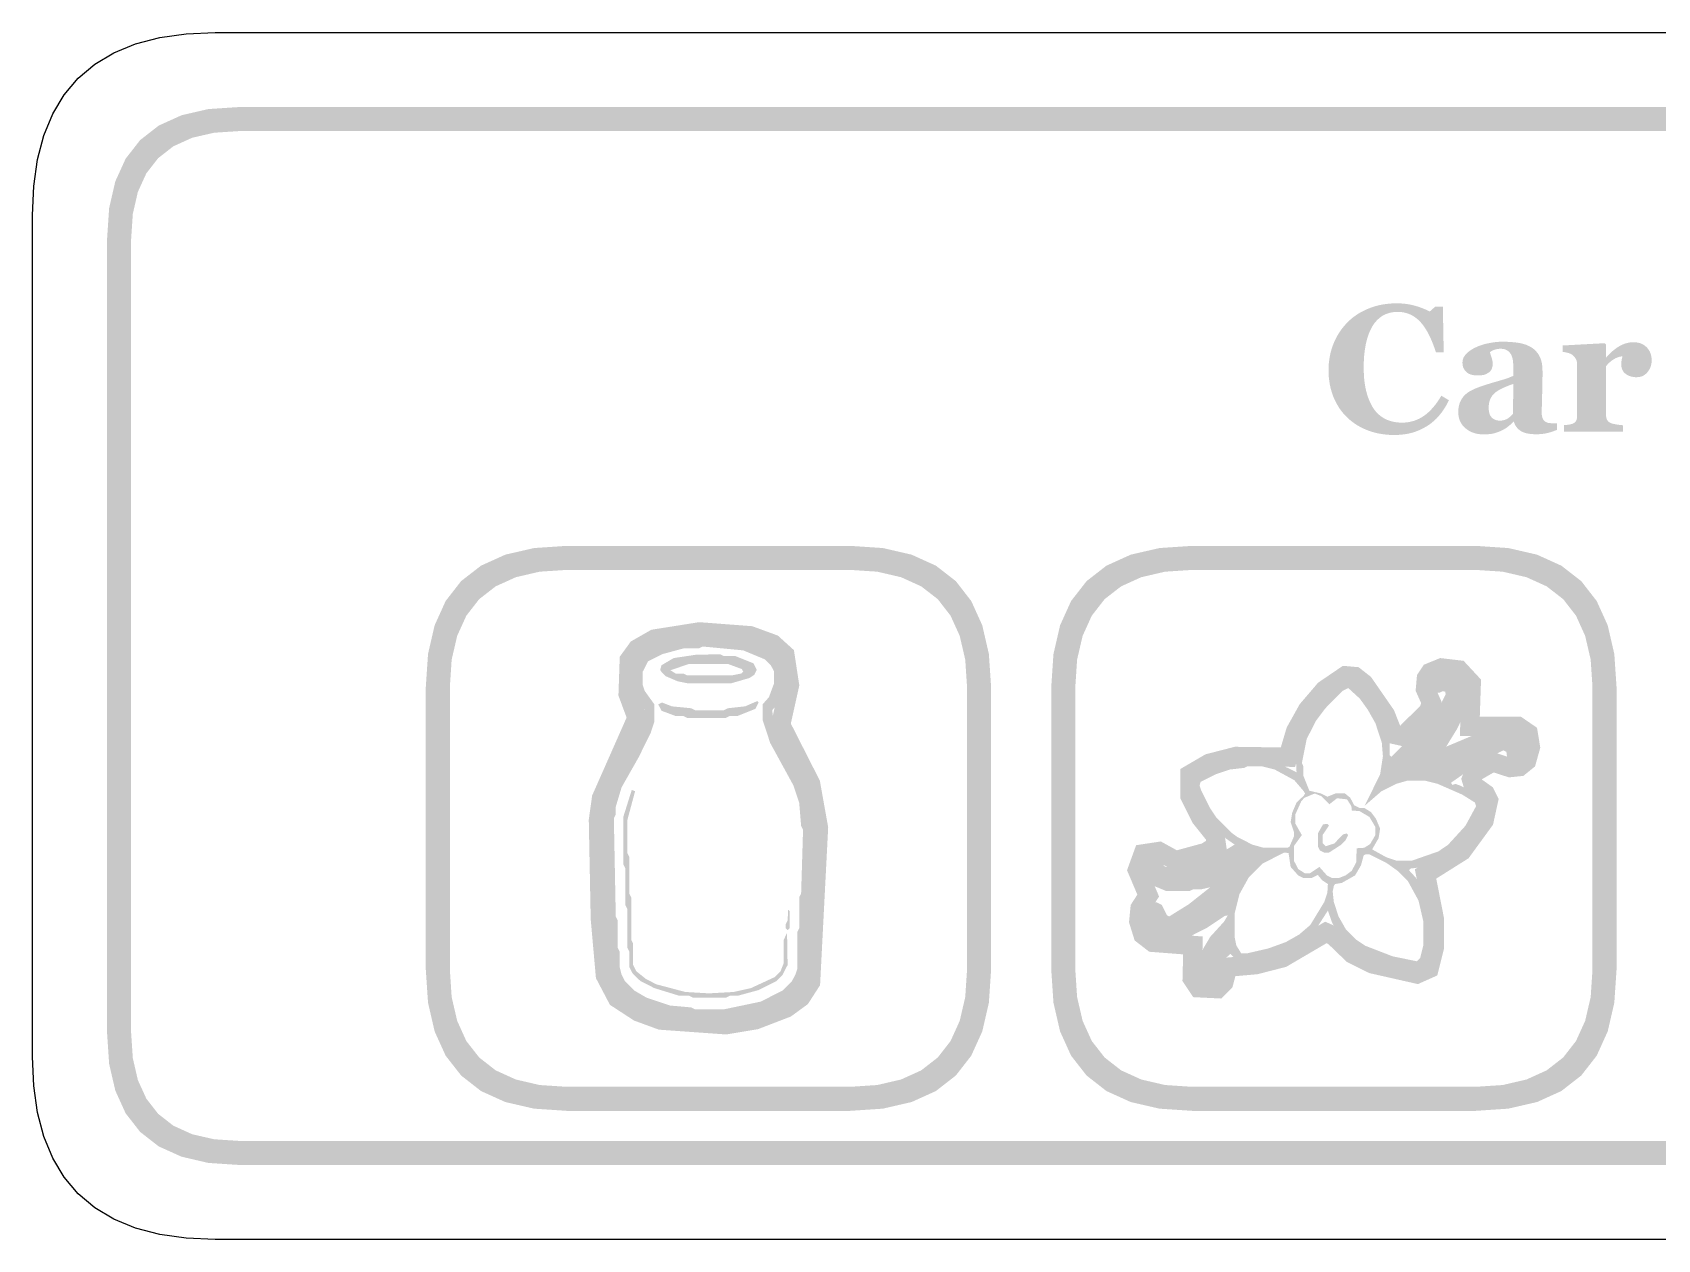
# Model space of a CAD drawing. Header units: millimetres. Extents: x 4 to 272, y 4 to 144.
# Drawn here: x 139.96 to 166.98, y 99.96 to 120.04 of the extents above; entities that cross this region are included whole.
import ezdxf

# ---------------------------------------------------------------- set-up
doc = ezdxf.new("R2010")
doc.units = ezdxf.units.MM
doc.layers.add('CUT', color=1, linetype='Continuous')
doc.layers.add('RASTER', color=7, linetype='Continuous')

msp = doc.modelspace()

# ---------------------------------------------------------------- hatches: boundary and pattern name
at = {"layer": 'RASTER'}
h = msp.add_hatch(color=7, dxfattribs=at)
h.paths.add_polyline_path([(141.2, 116.6), (141.234, 117.116), (141.337, 117.563), (141.509, 117.941), (141.75, 118.25), (142.059, 118.491), (142.438, 118.663), (142.884, 118.766), (143.4, 118.8), (200.6, 118.8), (201.116, 118.766), (201.563, 118.663), (201.941, 118.491), (202.25, 118.25), (202.491, 117.941), (202.663, 117.563), (202.766, 117.116), (202.8, 116.6), (202.8, 103.4), (202.766, 102.884), (202.663, 102.438), (202.491, 102.059), (202.25, 101.75), (201.941, 101.509), (201.563, 101.338), (201.116, 101.234), (200.6, 101.2), (143.4, 101.2), (142.884, 101.234), (142.438, 101.338), (142.059, 101.509), (141.75, 101.75), (141.509, 102.059), (141.337, 102.438), (141.234, 102.884), (141.2, 103.4)])
h.paths.add_polyline_path([(141.6, 116.6), (141.6, 103.4), (141.628, 102.978), (141.712, 102.613), (141.853, 102.303), (142.05, 102.05), (142.303, 101.853), (142.613, 101.712), (142.978, 101.628), (143.4, 101.6), (200.6, 101.6), (201.022, 101.628), (201.388, 101.713), (201.697, 101.853), (201.95, 102.05), (202.147, 102.303), (202.288, 102.613), (202.372, 102.978), (202.4, 103.4), (202.4, 116.6), (202.372, 117.022), (202.288, 117.388), (202.147, 117.697), (201.95, 117.95), (201.697, 118.147), (201.388, 118.288), (201.022, 118.372), (200.6, 118.4), (143.4, 118.4), (142.978, 118.372), (142.613, 118.288), (142.303, 118.147), (142.05, 117.95), (141.853, 117.697), (141.712, 117.388), (141.628, 117.022), (141.6, 116.6)], flags=0)
for points in [[(162.598, 113.344), (162.541, 113.345), (162.485, 113.349), (162.431, 113.355), (162.377, 113.363), (162.324, 113.373), (162.272, 113.386), (162.22, 113.401), (162.17, 113.418), (162.121, 113.438), (162.074, 113.459), (162.028, 113.483), (161.984, 113.509), (161.941, 113.537), (161.9, 113.567), (161.861, 113.599), (161.823, 113.633), (161.788, 113.668), (161.754, 113.706), (161.723, 113.745), (161.693, 113.787), (161.666, 113.83), (161.64, 113.876), (161.616, 113.924), (161.594, 113.973), (161.575, 114.025), (161.558, 114.077), (161.544, 114.131), (161.532, 114.186), (161.523, 114.243), (161.516, 114.3), (161.512, 114.359), (161.511, 114.42), (161.512, 114.479), (161.516, 114.538), (161.523, 114.596), (161.532, 114.652), (161.544, 114.708), (161.558, 114.762), (161.575, 114.815), (161.595, 114.867), (161.617, 114.918), (161.642, 114.967), (161.668, 115.014), (161.696, 115.059), (161.727, 115.103), (161.76, 115.145), (161.795, 115.185), (161.832, 115.224), (161.87, 115.26), (161.91, 115.294), (161.952, 115.325), (161.996, 115.355), (162.042, 115.383), (162.09, 115.408), (162.139, 115.432), (162.191, 115.453), (162.243, 115.472), (162.297, 115.489), (162.352, 115.503), (162.407, 115.514), (162.464, 115.523), (162.521, 115.529), (162.58, 115.533), (162.639, 115.534), (162.682, 115.534), (162.723, 115.532), (162.764, 115.528), (162.804, 115.524), (162.843, 115.518), (162.881, 115.511), (162.918, 115.502), (162.954, 115.493), (162.989, 115.482), (163.022, 115.471), (163.054, 115.46), (163.085, 115.448), (163.114, 115.436), (163.142, 115.424), (163.169, 115.411), (163.194, 115.398), (163.285, 115.479), (163.412, 115.479), (163.426, 114.72), (163.297, 114.72), (163.268, 114.804), (163.239, 114.882), (163.208, 114.954), (163.176, 115.021), (163.142, 115.082), (163.107, 115.137), (163.071, 115.186), (163.033, 115.23), (162.993, 115.268), (162.952, 115.301), (162.908, 115.329), (162.862, 115.352), (162.814, 115.369), (162.764, 115.382), (162.712, 115.39), (162.658, 115.392), (162.591, 115.388), (162.529, 115.377), (162.47, 115.358), (162.416, 115.332), (162.365, 115.297), (162.319, 115.256), (162.277, 115.207), (162.239, 115.15), (162.205, 115.086), (162.176, 115.016), (162.152, 114.94), (162.131, 114.858), (162.116, 114.77), (162.104, 114.676), (162.098, 114.576), (162.095, 114.469), (162.096, 114.409), (162.099, 114.35), (162.102, 114.294), (162.108, 114.24), (162.115, 114.188), (162.123, 114.139), (162.133, 114.092), (162.145, 114.047), (162.157, 114.004), (162.171, 113.963), (162.186, 113.925), (162.201, 113.889), (162.218, 113.855), (162.235, 113.822), (162.253, 113.793), (162.273, 113.765), (162.294, 113.738), (162.317, 113.713), (162.341, 113.69), (162.365, 113.668), (162.391, 113.649), (162.417, 113.631), (162.445, 113.615), (162.473, 113.601), (162.503, 113.589), (162.533, 113.579), (162.564, 113.57), (162.595, 113.562), (162.628, 113.557), (162.661, 113.553), (162.695, 113.55), (162.73, 113.549), (162.78, 113.551), (162.829, 113.556), (162.877, 113.565), (162.924, 113.577), (162.969, 113.593), (163.012, 113.612), (163.054, 113.635), (163.095, 113.661), (163.135, 113.69), (163.174, 113.724), (163.211, 113.76), (163.248, 113.801), (163.285, 113.845), (163.32, 113.892), (163.354, 113.943), (163.387, 113.998), (163.513, 113.921), (163.497, 113.89), (163.481, 113.859), (163.464, 113.829), (163.446, 113.799), (163.428, 113.771), (163.409, 113.743), (163.39, 113.717), (163.37, 113.691), (163.349, 113.666), (163.328, 113.642), (163.306, 113.618), (163.283, 113.596), (163.259, 113.575), (163.235, 113.554), (163.21, 113.534), (163.184, 113.516), (163.155, 113.496), (163.124, 113.478), (163.094, 113.46), (163.062, 113.444), (163.03, 113.429), (162.997, 113.415), (162.963, 113.402), (162.928, 113.39), (162.892, 113.379), (162.855, 113.37), (162.816, 113.362), (162.776, 113.356), (162.734, 113.351), (162.69, 113.347), (162.645, 113.345), (162.598, 113.344)], [(166.884, 114.585), (166.883, 114.558), (166.88, 114.531), (166.874, 114.505), (166.867, 114.481), (166.857, 114.456), (166.845, 114.433), (166.831, 114.411), (166.815, 114.39), (166.797, 114.37), (166.778, 114.353), (166.757, 114.338), (166.735, 114.326), (166.712, 114.317), (166.687, 114.311), (166.661, 114.307), (166.634, 114.305), (166.607, 114.306), (166.582, 114.309), (166.558, 114.313), (166.535, 114.319), (166.513, 114.326), (166.492, 114.336), (166.472, 114.347), (166.453, 114.359), (166.435, 114.374), (166.42, 114.39), (166.408, 114.407), (166.397, 114.426), (166.389, 114.447), (166.383, 114.47), (166.38, 114.494), (166.379, 114.519), (166.379, 114.532), (166.379, 114.543), (166.38, 114.554), (166.38, 114.565), (166.382, 114.574), (166.383, 114.583), (166.384, 114.591), (166.386, 114.599), (166.388, 114.606), (166.39, 114.613), (166.391, 114.62), (166.393, 114.627), (166.395, 114.633), (166.396, 114.64), (166.398, 114.646), (166.399, 114.652), (166.382, 114.651), (166.365, 114.648), (166.348, 114.644), (166.33, 114.639), (166.312, 114.633), (166.294, 114.625), (166.276, 114.616), (166.257, 114.606), (166.239, 114.594), (166.221, 114.582), (166.204, 114.568), (166.187, 114.554), (166.171, 114.539), (166.155, 114.523), (166.14, 114.506), (166.125, 114.488), (166.125, 113.684), (166.125, 113.672), (166.126, 113.66), (166.128, 113.648), (166.129, 113.637), (166.132, 113.627), (166.134, 113.617), (166.138, 113.608), (166.141, 113.599), (166.146, 113.591), (166.151, 113.583), (166.157, 113.576), (166.163, 113.569), (166.17, 113.563), (166.178, 113.557), (166.186, 113.551), (166.196, 113.546), (166.204, 113.543), (166.214, 113.539), (166.225, 113.535), (166.238, 113.532), (166.252, 113.528), (166.267, 113.525), (166.283, 113.522), (166.3, 113.519), (166.318, 113.517), (166.334, 113.514), (166.349, 113.512), (166.363, 113.511), (166.375, 113.509), (166.386, 113.508), (166.396, 113.507), (166.405, 113.507), (166.405, 113.4), (165.425, 113.4), (165.425, 113.507), (165.434, 113.508), (165.443, 113.509), (165.453, 113.509), (165.462, 113.51), (165.471, 113.511), (165.48, 113.513), (165.49, 113.514), (165.499, 113.515), (165.508, 113.516), (165.517, 113.518), (165.525, 113.519), (165.534, 113.521), (165.541, 113.523), (165.549, 113.525), (165.556, 113.527), (165.563, 113.529), (165.574, 113.533), (165.584, 113.538), (165.594, 113.543), (165.602, 113.549), (165.61, 113.556), (165.617, 113.563), (165.622, 113.571), (165.627, 113.579), (165.631, 113.587), (165.635, 113.597), (165.638, 113.607), (165.64, 113.618), (165.642, 113.629), (165.644, 113.641), (165.645, 113.653), (165.645, 113.667), (165.645, 114.519), (165.644, 114.532), (165.643, 114.545), (165.641, 114.557), (165.639, 114.569), (165.635, 114.581), (165.631, 114.592), (165.626, 114.603), (165.62, 114.614), (165.613, 114.624), (165.607, 114.633), (165.6, 114.643), (165.592, 114.651), (165.585, 114.659), (165.577, 114.667), (165.568, 114.674), (165.56, 114.68), (165.553, 114.685), (165.546, 114.689), (165.538, 114.693), (165.53, 114.696), (165.521, 114.7), (165.512, 114.703), (165.503, 114.707), (165.493, 114.71), (165.483, 114.712), (165.473, 114.715), (165.462, 114.717), (165.451, 114.719), (165.44, 114.721), (165.428, 114.723), (165.417, 114.724), (165.405, 114.726), (165.405, 114.833), (166.103, 114.871), (166.125, 114.849), (166.125, 114.636), (166.131, 114.636), (166.157, 114.665), (166.182, 114.692), (166.209, 114.717), (166.235, 114.741), (166.262, 114.763), (166.29, 114.784), (166.318, 114.803), (166.346, 114.82), (166.374, 114.836), (166.403, 114.849), (166.432, 114.861), (166.462, 114.87), (166.491, 114.877), (166.521, 114.883), (166.552, 114.886), (166.582, 114.887), (166.615, 114.886), (166.647, 114.882), (166.677, 114.875), (166.705, 114.866), (166.732, 114.854), (166.757, 114.839), (166.78, 114.822), (166.801, 114.803), (166.821, 114.781), (166.837, 114.757), (166.852, 114.733), (166.863, 114.706), (166.872, 114.678), (166.879, 114.649), (166.883, 114.618), (166.884, 114.585)]]:
    msp.add_hatch(color=7, dxfattribs=at).paths.add_polyline_path(points)
h = msp.add_hatch(color=7, dxfattribs=at)
h.paths.add_polyline_path([(165.312, 113.431), (165.296, 113.424), (165.279, 113.417), (165.261, 113.411), (165.242, 113.404), (165.223, 113.398), (165.202, 113.391), (165.182, 113.385), (165.16, 113.379), (165.138, 113.374), (165.115, 113.369), (165.093, 113.365), (165.069, 113.362), (165.046, 113.359), (165.022, 113.358), (164.998, 113.356), (164.974, 113.356), (164.93, 113.357), (164.89, 113.359), (164.852, 113.364), (164.818, 113.369), (164.786, 113.377), (164.757, 113.386), (164.731, 113.397), (164.709, 113.41), (164.688, 113.424), (164.67, 113.439), (164.653, 113.456), (164.637, 113.475), (164.624, 113.494), (164.612, 113.516), (164.602, 113.538), (164.593, 113.563), (164.584, 113.563), (164.572, 113.55), (164.56, 113.539), (164.547, 113.527), (164.535, 113.516), (164.523, 113.506), (164.512, 113.496), (164.5, 113.487), (164.488, 113.478), (164.477, 113.469), (164.465, 113.461), (164.453, 113.453), (164.44, 113.445), (164.428, 113.438), (164.415, 113.431), (164.402, 113.424), (164.389, 113.418), (164.372, 113.41), (164.355, 113.403), (164.338, 113.396), (164.322, 113.39), (164.305, 113.384), (164.289, 113.379), (164.273, 113.374), (164.257, 113.37), (164.24, 113.366), (164.222, 113.363), (164.202, 113.361), (164.18, 113.358), (164.157, 113.357), (164.133, 113.356), (164.107, 113.355), (164.079, 113.355), (164.037, 113.356), (163.997, 113.361), (163.958, 113.369), (163.921, 113.38), (163.886, 113.394), (163.852, 113.411), (163.82, 113.431), (163.789, 113.455), (163.761, 113.481), (163.736, 113.509), (163.716, 113.539), (163.699, 113.572), (163.686, 113.606), (163.676, 113.642), (163.671, 113.68), (163.669, 113.721), (163.669, 113.744), (163.67, 113.767), (163.672, 113.788), (163.675, 113.809), (163.679, 113.829), (163.684, 113.848), (163.689, 113.866), (163.695, 113.883), (163.702, 113.899), (163.71, 113.915), (163.718, 113.93), (163.727, 113.945), (163.737, 113.96), (163.747, 113.974), (163.758, 113.988), (163.77, 114.001), (163.781, 114.012), (163.793, 114.023), (163.805, 114.033), (163.817, 114.043), (163.83, 114.053), (163.844, 114.062), (163.857, 114.07), (163.872, 114.078), (163.886, 114.086), (163.901, 114.093), (163.917, 114.101), (163.932, 114.108), (163.948, 114.115), (163.965, 114.122), (163.981, 114.129), (163.998, 114.135), (164.032, 114.147), (164.068, 114.16), (164.105, 114.172), (164.143, 114.185), (164.184, 114.197), (164.226, 114.21), (164.269, 114.223), (164.315, 114.236), (164.359, 114.249), (164.401, 114.261), (164.439, 114.273), (164.474, 114.285), (164.507, 114.296), (164.536, 114.308), (164.561, 114.318), (164.584, 114.329), (164.584, 114.469), (164.584, 114.479), (164.584, 114.489), (164.583, 114.5), (164.583, 114.512), (164.582, 114.524), (164.581, 114.537), (164.58, 114.551), (164.578, 114.566), (164.577, 114.581), (164.575, 114.595), (164.572, 114.608), (164.569, 114.621), (164.566, 114.634), (164.562, 114.645), (164.558, 114.657), (164.553, 114.667), (164.548, 114.679), (164.542, 114.69), (164.535, 114.7), (164.527, 114.71), (164.519, 114.72), (164.51, 114.729), (164.5, 114.738), (164.489, 114.746), (164.478, 114.754), (164.465, 114.76), (164.452, 114.766), (164.438, 114.77), (164.423, 114.774), (164.407, 114.776), (164.391, 114.778), (164.373, 114.778), (164.358, 114.778), (164.342, 114.777), (164.328, 114.776), (164.314, 114.774), (164.301, 114.771), (164.289, 114.768), (164.277, 114.764), (164.266, 114.76), (164.255, 114.756), (164.245, 114.751), (164.236, 114.746), (164.227, 114.742), (164.218, 114.737), (164.21, 114.732), (164.203, 114.728), (164.196, 114.723), (164.197, 114.715), (164.199, 114.706), (164.202, 114.696), (164.204, 114.686), (164.208, 114.674), (164.212, 114.662), (164.216, 114.648), (164.221, 114.633), (164.226, 114.618), (164.23, 114.604), (164.233, 114.589), (164.236, 114.574), (164.239, 114.56), (164.24, 114.546), (164.241, 114.532), (164.241, 114.518), (164.241, 114.511), (164.241, 114.504), (164.24, 114.497), (164.238, 114.49), (164.236, 114.482), (164.234, 114.473), (164.231, 114.465), (164.228, 114.455), (164.225, 114.446), (164.221, 114.438), (164.217, 114.43), (164.212, 114.422), (164.207, 114.415), (164.202, 114.408), (164.196, 114.402), (164.19, 114.396), (164.182, 114.389), (164.173, 114.382), (164.164, 114.376), (164.154, 114.37), (164.145, 114.365), (164.135, 114.36), (164.125, 114.355), (164.115, 114.351), (164.104, 114.347), (164.091, 114.344), (164.077, 114.341), (164.062, 114.339), (164.045, 114.337), (164.027, 114.336), (164.007, 114.335), (163.987, 114.335), (163.957, 114.335), (163.929, 114.338), (163.903, 114.343), (163.879, 114.349), (163.856, 114.358), (163.836, 114.368), (163.817, 114.38), (163.801, 114.394), (163.786, 114.409), (163.773, 114.426), (163.762, 114.443), (163.753, 114.462), (163.746, 114.482), (163.741, 114.503), (163.739, 114.525), (163.738, 114.548), (163.739, 114.569), (163.742, 114.588), (163.747, 114.608), (163.754, 114.626), (163.763, 114.644), (163.774, 114.662), (163.787, 114.679), (163.803, 114.696), (163.819, 114.712), (163.837, 114.727), (163.856, 114.741), (163.875, 114.755), (163.895, 114.768), (163.917, 114.781), (163.939, 114.792), (163.962, 114.803), (163.985, 114.814), (164.01, 114.824), (164.035, 114.833), (164.061, 114.842), (164.088, 114.851), (164.116, 114.858), (164.144, 114.865), (164.174, 114.871), (164.204, 114.877), (164.233, 114.882), (164.262, 114.886), (164.29, 114.89), (164.317, 114.892), (164.344, 114.894), (164.371, 114.895), (164.397, 114.896), (164.432, 114.895), (164.466, 114.895), (164.5, 114.893), (164.533, 114.891), (164.565, 114.889), (164.597, 114.886), (164.627, 114.883), (164.657, 114.879), (164.687, 114.874), (164.715, 114.868), (164.743, 114.861), (164.77, 114.853), (164.797, 114.844), (164.822, 114.833), (164.847, 114.822), (164.871, 114.809), (164.893, 114.796), (164.914, 114.781), (164.934, 114.764), (164.953, 114.746), (164.97, 114.727), (164.987, 114.706), (165.002, 114.684), (165.016, 114.66), (165.028, 114.635), (165.039, 114.608), (165.048, 114.579), (165.056, 114.548), (165.062, 114.516), (165.066, 114.481), (165.068, 114.445), (165.069, 114.406), (165.069, 114.364), (165.069, 114.32), (165.068, 114.274), (165.067, 114.225), (165.067, 114.175), (165.065, 114.123), (165.064, 114.07), (165.063, 114.014), (165.061, 113.959), (165.06, 113.91), (165.058, 113.865), (165.058, 113.826), (165.057, 113.791), (165.056, 113.761), (165.056, 113.735), (165.056, 113.715), (165.056, 113.699), (165.057, 113.684), (165.059, 113.669), (165.061, 113.656), (165.064, 113.643), (165.067, 113.632), (165.071, 113.621), (165.076, 113.611), (165.081, 113.602), (165.087, 113.593), (165.094, 113.585), (165.101, 113.578), (165.109, 113.571), (165.117, 113.565), (165.127, 113.559), (165.136, 113.554), (165.143, 113.551), (165.151, 113.549), (165.159, 113.546), (165.169, 113.544), (165.179, 113.543), (165.19, 113.542), (165.202, 113.541), (165.215, 113.54), (165.228, 113.539), (165.241, 113.539), (165.254, 113.539), (165.266, 113.538), (165.278, 113.538), (165.29, 113.538), (165.301, 113.538), (165.312, 113.538)])
h.paths.add_polyline_path([(164.584, 114.194), (164.564, 114.187), (164.543, 114.18), (164.523, 114.172), (164.503, 114.164), (164.482, 114.156), (164.462, 114.148), (164.442, 114.139), (164.422, 114.13), (164.402, 114.121), (164.383, 114.112), (164.365, 114.103), (164.348, 114.093), (164.332, 114.084), (164.317, 114.074), (164.303, 114.065), (164.29, 114.055), (164.277, 114.044), (164.264, 114.033), (164.252, 114.021), (164.241, 114.008), (164.231, 113.995), (164.222, 113.98), (164.213, 113.966), (164.205, 113.95), (164.198, 113.934), (164.191, 113.917), (164.186, 113.899), (164.182, 113.881), (164.178, 113.862), (164.176, 113.842), (164.175, 113.821), (164.174, 113.8), (164.175, 113.772), (164.177, 113.747), (164.181, 113.723), (164.187, 113.701), (164.194, 113.682), (164.203, 113.664), (164.214, 113.648), (164.226, 113.634), (164.239, 113.622), (164.254, 113.612), (164.268, 113.603), (164.284, 113.596), (164.301, 113.59), (164.318, 113.586), (164.336, 113.584), (164.354, 113.583), (164.374, 113.584), (164.393, 113.585), (164.411, 113.588), (164.428, 113.591), (164.444, 113.596), (164.459, 113.602), (164.473, 113.608), (164.487, 113.616), (164.5, 113.625), (164.512, 113.634), (164.524, 113.643), (164.536, 113.653), (164.547, 113.663), (164.558, 113.674), (164.568, 113.686), (164.578, 113.697)], flags=0)
h = msp.add_hatch(color=7, dxfattribs=at)
h.paths.add_polyline_path([(146.5, 109.15), (146.537, 109.701), (146.647, 110.178), (146.83, 110.582), (147.087, 110.913), (147.418, 111.17), (147.822, 111.353), (148.299, 111.463), (148.85, 111.5), (153.55, 111.5), (154.101, 111.463), (154.578, 111.353), (154.982, 111.17), (155.313, 110.913), (155.57, 110.582), (155.753, 110.178), (155.863, 109.701), (155.9, 109.15), (155.9, 104.45), (155.863, 103.899), (155.753, 103.422), (155.57, 103.018), (155.313, 102.688), (154.982, 102.43), (154.578, 102.247), (154.101, 102.137), (153.55, 102.1), (148.85, 102.1), (148.299, 102.137), (147.822, 102.247), (147.418, 102.43), (147.088, 102.688), (146.83, 103.018), (146.647, 103.422), (146.537, 103.899), (146.5, 104.45)])
h.paths.add_polyline_path([(146.9, 109.15), (146.9, 104.45), (146.93, 103.993), (147.022, 103.597), (147.174, 103.262), (147.388, 102.988), (147.662, 102.774), (147.997, 102.622), (148.393, 102.53), (148.85, 102.5), (153.55, 102.5), (154.007, 102.53), (154.403, 102.622), (154.738, 102.774), (155.013, 102.988), (155.226, 103.262), (155.378, 103.597), (155.47, 103.993), (155.5, 104.45), (155.5, 109.15), (155.47, 109.607), (155.378, 110.003), (155.226, 110.338), (155.013, 110.613), (154.738, 110.826), (154.403, 110.978), (154.007, 111.07), (153.55, 111.1), (148.85, 111.1), (148.393, 111.07), (147.997, 110.978), (147.662, 110.826), (147.388, 110.613), (147.174, 110.338), (147.022, 110.003), (146.93, 109.607), (146.9, 109.15)], flags=0)
h = msp.add_hatch(color=7, dxfattribs=at)
h.paths.add_polyline_path([(156.9, 109.15), (156.937, 109.701), (157.047, 110.178), (157.23, 110.582), (157.488, 110.913), (157.818, 111.17), (158.222, 111.353), (158.699, 111.463), (159.25, 111.5), (163.95, 111.5), (164.501, 111.463), (164.978, 111.353), (165.382, 111.17), (165.713, 110.913), (165.97, 110.582), (166.153, 110.178), (166.263, 109.701), (166.3, 109.15), (166.3, 104.45), (166.263, 103.899), (166.153, 103.422), (165.97, 103.018), (165.713, 102.688), (165.382, 102.43), (164.978, 102.247), (164.501, 102.137), (163.95, 102.1), (159.25, 102.1), (158.699, 102.137), (158.222, 102.247), (157.818, 102.43), (157.488, 102.688), (157.23, 103.018), (157.047, 103.422), (156.937, 103.899), (156.9, 104.45)])
h.paths.add_polyline_path([(157.3, 109.15), (157.3, 104.45), (157.33, 103.993), (157.422, 103.597), (157.574, 103.262), (157.788, 102.988), (158.062, 102.774), (158.397, 102.622), (158.793, 102.53), (159.25, 102.5), (163.95, 102.5), (164.407, 102.53), (164.803, 102.622), (165.138, 102.774), (165.413, 102.988), (165.626, 103.262), (165.778, 103.597), (165.87, 103.993), (165.9, 104.45), (165.9, 109.15), (165.87, 109.607), (165.778, 110.003), (165.626, 110.338), (165.413, 110.613), (165.138, 110.826), (164.803, 110.978), (164.407, 111.07), (163.95, 111.1), (159.25, 111.1), (158.793, 111.07), (158.397, 110.978), (158.062, 110.826), (157.788, 110.613), (157.574, 110.338), (157.422, 110.003), (157.33, 109.607), (157.3, 109.15)], flags=0)
h = msp.add_hatch(color=7, dxfattribs=at)
h.paths.add_polyline_path([(151.046, 110.23), (151.928, 110.163), (152.354, 110.007), (152.621, 109.765), (152.711, 109.178), (152.57, 108.543), (153.052, 107.594), (153.191, 106.817), (153.056, 104.191), (152.853, 103.876), (152.571, 103.67), (152.026, 103.46), (151.497, 103.371), (150.376, 103.451), (149.962, 103.603), (149.562, 103.864), (149.329, 104.308), (149.242, 105.289), (149.21, 106.945), (149.266, 107.346), (149.839, 108.643), (149.703, 109.009), (149.725, 109.655), (149.909, 109.909), (150.25, 110.104)])
h.paths.add_polyline_path([(151.059, 109.908), (150.358, 109.797), (150.128, 109.665), (150.042, 109.546), (150.025, 109.062), (150.185, 108.632), (149.576, 107.257), (149.53, 106.926), (149.562, 105.307), (149.642, 104.4), (149.807, 104.086), (150.107, 103.891), (150.444, 103.767), (151.481, 103.693), (151.941, 103.771), (152.417, 103.953), (152.616, 104.1), (152.741, 104.292), (152.869, 106.797), (152.745, 107.491), (152.232, 108.501), (152.386, 109.189), (152.322, 109.604), (152.185, 109.728), (151.859, 109.847), (151.059, 109.908)], flags=0)
h = msp.add_hatch(color=7, dxfattribs=at)
h.paths.add_polyline_path([(150.856, 109.976), (151.521, 109.986), (151.585, 109.954), (151.714, 109.954), (152.067, 109.858), (152.301, 109.739), (152.366, 109.674), (152.452, 109.504), (152.484, 109.28), (152.452, 109.215), (152.452, 109.055), (152.366, 108.885), (152.26, 108.766), (152.292, 108.509), (152.475, 108.114), (152.838, 107.449), (152.934, 107), (152.934, 105.972), (152.902, 105.908), (152.902, 105.234), (152.87, 105.17), (152.87, 104.495), (152.838, 104.335), (152.751, 104.165), (152.526, 103.94), (152.067, 103.725), (151.65, 103.628), (151.425, 103.628), (151.361, 103.596), (151.039, 103.596), (150.975, 103.628), (150.558, 103.66), (150.237, 103.757), (149.874, 103.94), (149.681, 104.132), (149.595, 104.303), (149.53, 104.559), (149.498, 105.523), (149.466, 105.587), (149.466, 107.096), (149.595, 107.546), (150.076, 108.445), (150.14, 108.669), (150.131, 108.788), (150.034, 108.885), (149.948, 109.055), (149.916, 109.408), (150.034, 109.674), (150.163, 109.771), (150.526, 109.922)])
h.paths.add_polyline_path([(151.104, 109.825), (151.039, 109.793), (150.783, 109.793), (150.429, 109.697), (150.195, 109.578), (150.108, 109.408), (150.108, 109.183), (150.14, 109.087), (150.301, 108.862), (150.301, 108.573), (150.237, 108.38), (150.034, 107.973), (149.755, 107.481), (149.659, 107.16), (149.659, 107.032), (149.627, 106.968), (149.659, 105.33), (149.691, 105.266), (149.691, 104.816), (149.723, 104.752), (149.723, 104.495), (149.755, 104.367), (149.81, 104.261), (149.97, 104.1), (150.173, 103.982), (150.558, 103.853), (150.911, 103.821), (150.975, 103.789), (151.457, 103.789), (152.067, 103.917), (152.43, 104.1), (152.59, 104.261), (152.645, 104.367), (152.677, 104.463), (152.677, 105.073), (152.709, 105.137), (152.709, 105.651), (152.741, 105.715), (152.773, 106.775), (152.741, 106.839), (152.709, 107.225), (152.613, 107.514), (152.227, 108.22), (152.099, 108.605), (152.099, 108.862), (152.205, 108.981), (152.292, 109.215), (152.292, 109.408), (152.237, 109.514), (152.141, 109.61), (151.778, 109.761)], flags=0)
h.paths.add_polyline_path([(150.985, 109.687), (151.393, 109.697), (151.457, 109.665), (151.65, 109.665), (151.948, 109.546), (152.003, 109.44), (151.961, 109.353), (151.884, 109.302), (151.585, 109.215), (150.847, 109.215), (150.686, 109.247), (150.484, 109.334), (150.42, 109.398), (150.397, 109.44), (150.42, 109.514), (150.622, 109.633)], flags=0)
h.paths.add_polyline_path([(150.879, 109.536), (150.567, 109.43), (150.654, 109.376), (150.783, 109.376), (150.847, 109.344), (151.585, 109.344), (151.746, 109.376), (151.778, 109.408), (151.755, 109.45), (151.521, 109.536)], flags=0)
h.paths.add_polyline_path([(152.012, 108.917), (152.035, 108.894), (151.98, 108.788), (151.682, 108.669), (151.553, 108.669), (151.489, 108.637), (150.847, 108.637), (150.783, 108.669), (150.654, 108.669), (150.42, 108.756), (150.365, 108.862), (150.429, 108.894), (150.59, 108.83), (150.911, 108.798), (150.975, 108.766), (151.457, 108.766), (151.521, 108.798), (151.81, 108.83)], flags=0)
h.paths.add_polyline_path([(149.925, 107.44), (149.98, 107.417), (149.851, 106.936), (149.851, 106.39), (149.884, 106.325), (149.884, 105.715), (149.916, 105.651), (149.916, 104.945), (149.948, 104.881), (149.948, 104.527), (150.002, 104.421), (150.163, 104.293), (150.333, 104.206), (150.815, 104.078), (151.21, 104.055), (151.617, 104.078), (151.906, 104.142), (152.301, 104.325), (152.398, 104.421), (152.452, 104.559), (152.452, 104.945), (152.507, 105.064), (152.516, 104.527), (152.43, 104.357), (152.333, 104.261), (152.035, 104.11), (151.682, 104.014), (151.553, 104.014), (151.489, 103.982), (150.943, 103.982), (150.879, 104.014), (150.718, 104.014), (150.301, 104.142), (150.067, 104.261), (149.938, 104.389), (149.884, 104.495), (149.884, 104.752), (149.851, 104.816), (149.851, 105.459), (149.819, 105.523), (149.819, 106.133), (149.787, 106.197), (149.787, 107)], flags=0)
h.paths.add_polyline_path([(152.526, 105.449), (152.549, 105.426), (152.549, 105.137), (152.516, 105.105), (152.484, 105.137), (152.484, 105.202), (152.516, 105.266)], flags=0)
h = msp.add_hatch(color=7, dxfattribs=at)
h.paths.add_polyline_path([(163.368, 109.633), (163.757, 109.587), (164.047, 109.275), (164.026, 108.659), (164.708, 108.659), (164.978, 108.473), (165.032, 108.142), (164.945, 107.831), (164.751, 107.673), (164.511, 107.648), (164.257, 107.73), (164.061, 107.617), (164.057, 107.607), (164.054, 107.617), (164.244, 107.482), (164.34, 107.29), (164.246, 106.861), (163.839, 106.302), (163.302, 105.964), (163.433, 105.296), (163.433, 104.809), (163.319, 104.353), (162.997, 104.209), (162.19, 104.392), (161.814, 104.579), (161.506, 104.876), (161.477, 104.889), (160.807, 104.496), (160.328, 104.373), (159.962, 104.341), (159.913, 104.156), (159.726, 103.969), (159.261, 103.992), (159.082, 104.261), (159.093, 104.704), (158.53, 104.747), (158.287, 104.935), (158.193, 105.237), (158.221, 105.526), (158.332, 105.697), (158.16, 106.103), (158.312, 106.52), (158.723, 106.582), (158.988, 106.435), (159.404, 106.548), (159.475, 106.593), (159.471, 106.615), (159.252, 106.889), (159.049, 107.292), (159.049, 107.789), (159.466, 108.032), (159.953, 108.157), (160.717, 108.146), (160.815, 108.477), (161.031, 108.865), (161.337, 109.223), (161.75, 109.504), (162.011, 109.481), (162.216, 109.32), (162.599, 108.767), (162.703, 108.504), (162.699, 108.505), (163.036, 108.837), (163.05, 108.884), (162.959, 109.089), (162.982, 109.352), (163.095, 109.522)])
h.paths.add_polyline_path([(163.412, 109.306), (163.307, 109.263), (163.293, 109.242), (163.285, 109.143), (163.39, 108.907), (163.319, 108.667), (162.8, 108.154), (162.467, 108.229), (162.315, 108.615), (161.98, 109.098), (161.888, 109.171), (161.836, 109.175), (161.552, 108.983), (161.295, 108.681), (161.112, 108.352), (160.955, 107.822), (159.991, 107.837), (159.589, 107.733), (159.369, 107.605), (159.369, 107.368), (159.522, 107.063), (159.776, 106.747), (159.82, 106.435), (159.535, 106.251), (158.946, 106.093), (158.663, 106.249), (158.548, 106.232), (158.504, 106.111), (158.693, 105.666), (158.532, 105.418), (158.518, 105.27), (158.563, 105.126), (158.65, 105.059), (159.42, 105.001), (159.405, 104.354), (159.438, 104.304), (159.601, 104.296), (159.626, 104.321), (159.71, 104.641), (160.274, 104.689), (160.684, 104.795), (161.454, 105.247), (161.686, 105.147), (162, 104.844), (162.298, 104.696), (162.964, 104.545), (163.046, 104.581), (163.113, 104.848), (163.113, 105.265), (162.946, 106.118), (163.616, 106.54), (163.948, 106.995), (164.003, 107.248), (163.993, 107.268), (163.779, 107.42), (163.717, 107.627), (163.809, 107.84), (164.219, 108.078), (164.545, 107.973), (164.623, 107.981), (164.664, 108.014), (164.704, 108.16), (164.684, 108.287), (164.608, 108.339), (163.695, 108.339), (163.722, 109.154), (163.603, 109.283), (163.412, 109.306)], flags=0)
h = msp.add_hatch(color=7, dxfattribs=at)
h.paths.add_polyline_path([(163.414, 109.393), (163.566, 109.401), (163.653, 109.355), (163.76, 109.276), (163.831, 109.135), (163.831, 108.895), (163.805, 108.789), (163.653, 108.462), (163.467, 108.159), (164.017, 108.39), (164.363, 108.47), (164.576, 108.444), (164.716, 108.372), (164.77, 108.319), (164.815, 108.204), (164.754, 108), (164.663, 107.904), (164.629, 107.885), (164.488, 107.904), (164.469, 108.071), (164.416, 108.098), (164.063, 107.92), (163.547, 107.558), (163.573, 107.521), (163.619, 107.54), (163.698, 107.513), (163.946, 107.388), (164.079, 107.282), (164.097, 107.168), (164.044, 107.035), (163.946, 106.841), (163.813, 106.655), (163.547, 106.389), (163.3, 106.237), (163.087, 106.158), (162.874, 106.131), (162.848, 106.104), (162.962, 105.98), (163.087, 105.732), (163.193, 105.307), (163.193, 104.802), (163.095, 104.502), (163.007, 104.456), (162.795, 104.483), (162.236, 104.642), (161.989, 104.767), (161.67, 105.06), (161.572, 105.227), (161.5, 105.432), (161.261, 105.06), (160.995, 104.874), (160.695, 104.722), (160.163, 104.589), (160.004, 104.589), (159.879, 104.714), (159.756, 104.597), (159.685, 104.483), (159.711, 104.377), (159.693, 104.262), (159.552, 104.164), (159.411, 104.209), (159.313, 104.35), (159.313, 104.536), (159.366, 104.696), (159.544, 104.996), (159.772, 105.246), (159.836, 105.352), (159.783, 105.342), (159.48, 105.14), (159.233, 105.015), (158.967, 104.935), (158.728, 104.935), (158.56, 105.007), (158.454, 105.14), (158.409, 105.28), (158.454, 105.448), (158.497, 105.512), (158.568, 105.546), (158.648, 105.573), (158.736, 105.528), (158.826, 105.352), (158.861, 105.334), (159.188, 105.538), (159.544, 105.82), (159.392, 105.785), (159.259, 105.785), (159.206, 105.759), (158.808, 105.759), (158.507, 105.884), (158.409, 106.051), (158.409, 106.184), (158.454, 106.272), (158.534, 106.352), (158.621, 106.37), (158.709, 106.325), (158.773, 106.176), (158.808, 106.158), (158.94, 106.158), (159.339, 106.264), (159.818, 106.45), (159.95, 106.53), (159.81, 106.628), (159.597, 106.841), (159.464, 107.027), (159.366, 107.194), (159.259, 107.46), (159.278, 107.628), (159.411, 107.734), (159.578, 107.806), (159.818, 107.885), (160.083, 107.939), (160.456, 107.939), (160.721, 107.859), (160.979, 107.734), (160.961, 108.098), (161.04, 108.364), (161.165, 108.611), (161.272, 108.771), (161.564, 109.09), (161.838, 109.268), (161.952, 109.222), (162.058, 109.116), (162.324, 108.744), (162.502, 108.337), (162.529, 108.231), (162.529, 108.018), (162.555, 107.992), (163.175, 108.595), (163.387, 108.888), (163.459, 109.028), (163.451, 109.074), (163.406, 109.082), (163.353, 109.055), (163.239, 109.074), (163.193, 109.135), (163.193, 109.214), (163.265, 109.329)])
h.paths.add_polyline_path([(161.838, 109.135), (161.75, 109.09), (161.458, 108.797), (161.298, 108.584), (161.147, 108.284), (161.067, 107.885), (161.093, 107.832), (161.093, 107.673), (161.192, 107.426), (161.386, 107.38), (161.492, 107.327), (161.625, 107.38), (161.785, 107.38), (161.872, 107.309), (161.936, 107.186), (162.024, 107.141), (162.104, 107.141), (162.218, 107.069), (162.298, 106.963), (162.369, 106.796), (162.343, 106.636), (162.236, 106.45), (162.476, 106.317), (162.635, 106.264), (162.901, 106.264), (163.334, 106.415), (163.494, 106.522), (163.786, 106.841), (163.964, 107.168), (163.946, 107.229), (163.733, 107.362), (163.326, 107.54), (163.114, 107.593), (162.821, 107.593), (162.635, 107.54), (162.388, 107.415), (162.112, 107.176), (162.369, 107.699), (162.415, 108), (162.396, 108.231), (162.29, 108.55), (162.165, 108.771), (162.032, 108.957)], flags=0)
h.paths.add_polyline_path([(160.163, 107.832), (160.11, 107.806), (159.871, 107.779), (159.632, 107.699), (159.384, 107.574), (159.366, 107.513), (159.392, 107.434), (159.544, 107.133), (159.65, 106.974), (159.889, 106.734), (159.996, 106.655), (160.243, 106.53), (160.429, 106.477), (160.828, 106.477), (160.862, 106.495), (160.934, 106.663), (160.934, 106.742), (160.881, 106.902), (160.907, 107.061), (160.979, 107.229), (161.101, 107.346), (161.12, 107.38), (161.101, 107.415), (160.942, 107.601), (160.615, 107.779), (160.402, 107.832)], flags=0)
h.paths.add_polyline_path([(161.28, 107.38), (161.112, 107.309), (161.059, 107.255), (160.961, 107.035), (160.961, 106.875), (161.067, 106.689), (160.934, 106.503), (160.934, 106.264), (161.006, 106.123), (161.12, 106.051), (161.2, 106.051), (161.359, 106.158), (161.484, 106.017), (161.572, 105.972), (161.678, 105.972), (161.793, 106.017), (161.899, 106.096), (161.971, 106.237), (161.979, 106.469), (162.104, 106.477), (162.202, 106.538), (162.29, 106.689), (162.29, 106.822), (162.191, 106.99), (162.024, 107.088), (161.899, 107.096), (161.891, 107.168), (161.819, 107.282), (161.652, 107.301), (161.527, 107.202), (161.394, 107.335)], flags=0)
h.paths.add_polyline_path([(161.42, 106.867), (161.492, 106.875), (161.519, 106.849), (161.412, 106.689), (161.412, 106.556), (161.466, 106.503), (161.606, 106.548), (161.75, 106.697), (161.811, 106.716), (161.838, 106.689), (161.793, 106.602), (161.713, 106.522), (161.519, 106.397), (161.439, 106.397), (161.367, 106.431), (161.333, 106.503), (161.333, 106.716)], flags=0)
h.paths.add_polyline_path([(160.775, 106.397), (160.421, 106.219), (160.182, 105.98), (160.03, 105.706), (159.95, 105.387), (159.95, 104.988), (159.977, 104.855), (160.057, 104.722), (160.163, 104.722), (160.509, 104.802), (160.801, 104.908), (161.022, 105.033), (161.208, 105.193), (161.439, 105.573), (161.492, 105.732), (161.5, 105.873), (161.404, 105.937), (161.333, 106.025), (161.226, 105.972), (161.093, 105.972), (161.006, 106.017), (160.881, 106.158), (160.846, 106.389)], flags=0)
h.paths.add_polyline_path([(162.13, 106.37), (162.096, 106.352), (162.05, 106.184), (161.952, 106.017), (161.731, 105.892), (161.617, 105.873), (161.599, 105.839), (161.58, 105.751), (161.599, 105.573), (161.678, 105.334), (161.803, 105.113), (161.963, 104.953), (162.122, 104.847), (162.582, 104.669), (162.981, 104.589), (163.034, 104.642), (163.087, 104.855), (163.087, 105.254), (163.007, 105.599), (162.829, 105.926), (162.67, 106.086), (162.484, 106.219), (162.183, 106.37)], flags=0)

# ---------------------------------------------------------------- linework, layer by layer
at = {"layer": 'CUT'}
msp.add_lwpolyline([(201.001, 99.96), (142.999, 99.96), (142.517, 99.981), (142.075, 100.044), (141.675, 100.149), (141.315, 100.297), (140.997, 100.488), (140.722, 100.722), (140.488, 100.997), (140.297, 101.315), (140.149, 101.675), (140.044, 102.075), (139.981, 102.517), (139.96, 102.999), (139.96, 117.001), (139.981, 117.483), (140.044, 117.925), (140.149, 118.325), (140.297, 118.685), (140.488, 119.003), (140.722, 119.278), (140.997, 119.512), (141.315, 119.703), (141.675, 119.851), (142.075, 119.956), (142.517, 120.019), (142.999, 120.04), (201.001, 120.04)], dxfattribs=at)

doc.saveas('drawing.dxf')
